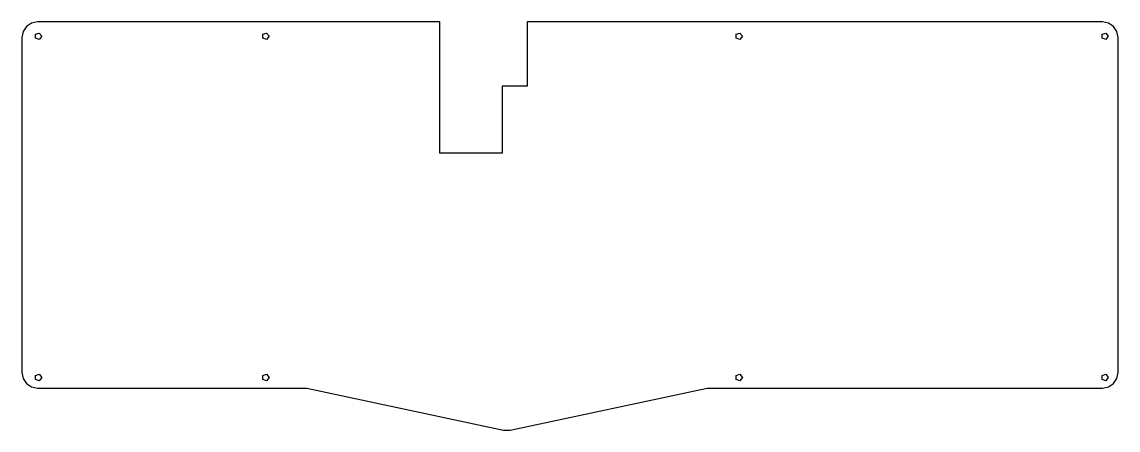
# Model space of a CAD drawing. Header units: metres. Extents: x -30 to 322, y -410 to -279.
import ezdxf

# ---------------------------------------------------------------- set-up
doc = ezdxf.new("R2010")
doc.units = ezdxf.units.M

msp = doc.modelspace()

# ---------------------------------------------------------------- linework, layer by layer
for p, q in [((-28.7797, -280.851), (-29.8635, -282.473)), ((-27.1576, -279.767), (-28.7797, -280.851)), ((-25.2441, -279.387), (-27.1576, -279.767)), ((104, -279.387), (-25.2441, -279.387)), ((104, -321.5), (104, -279.387)), ((316.756, -279.387), (132, -279.387)), ((132, -279.387), (132, -300)), ((318.669, -279.767), (316.756, -279.387)), ((320.291, -280.851), (318.669, -279.767)), ((321.375, -282.473), (320.291, -280.851)), ((-29.8635, -282.473), (-30.2441, -284.387)), ((-30.2441, -284.387), (-30.2441, -391.887)), ((-25.8899, -283.353), (-24.6601, -282.954)), ((-25.8899, -284.647), (-25.8899, -283.353)), ((-24.6601, -285.046), (-25.8899, -284.647)), ((-24.6601, -282.954), (-23.9, -284)), ((-23.9, -284), (-24.6601, -285.046)), ((47.1101, -283.353), (48.3399, -282.954)), ((47.1101, -284.647), (47.1101, -283.353)), ((48.3399, -285.046), (47.1101, -284.647)), ((48.3399, -282.954), (49.1, -284)), ((49.1, -284), (48.3399, -285.046)), ((199.11, -283.353), (200.34, -282.954)), ((199.11, -284.647), (199.11, -283.353)), ((200.34, -285.046), (199.11, -284.647)), ((200.34, -282.954), (201.1, -284)), ((201.1, -284), (200.34, -285.046)), ((316.61, -283.353), (317.84, -282.954)), ((316.61, -284.647), (316.61, -283.353)), ((317.84, -285.046), (316.61, -284.647)), ((317.84, -282.954), (318.6, -284)), ((318.6, -284), (317.84, -285.046)), ((321.756, -284.387), (321.375, -282.473)), ((321.756, -391.887), (321.756, -284.387)), ((132, -300), (124, -300)), ((124, -300), (124, -321.5)), ((124, -321.5), (104, -321.5)), ((-30.2441, -391.887), (-29.8635, -393.8)), ((-29.8635, -393.8), (-28.7797, -395.422)), ((-25.8899, -392.853), (-24.6601, -392.454)), ((-25.8899, -394.147), (-25.8899, -392.853)), ((-24.6601, -394.546), (-25.8899, -394.147)), ((-24.6601, -392.454), (-23.9, -393.5)), ((-23.9, -393.5), (-24.6601, -394.546)), ((47.1101, -392.853), (48.3399, -392.454)), ((47.1101, -394.147), (47.1101, -392.853)), ((48.3399, -394.546), (47.1101, -394.147)), ((48.3399, -392.454), (49.1, -393.5)), ((49.1, -393.5), (48.3399, -394.546)), ((199.11, -392.853), (200.34, -392.454)), ((199.11, -394.147), (199.11, -392.853)), ((200.34, -394.546), (199.11, -394.147)), ((200.34, -392.454), (201.1, -393.5)), ((201.1, -393.5), (200.34, -394.546)), ((316.61, -392.853), (317.84, -392.454)), ((316.61, -394.147), (316.61, -392.853)), ((317.84, -394.546), (316.61, -394.147)), ((317.84, -392.454), (318.6, -393.5)), ((318.6, -393.5), (317.84, -394.546)), ((320.291, -395.422), (321.375, -393.8)), ((321.375, -393.8), (321.756, -391.887)), ((-28.7797, -395.422), (-27.1576, -396.506)), ((-27.1576, -396.506), (-25.2441, -396.887)), ((-25.2441, -396.887), (61.228, -396.887)), ((61.228, -396.887), (124.412, -410.377)), ((126.499, -410.377), (189.783, -396.887)), ((189.783, -396.887), (316.756, -396.887)), ((316.756, -396.887), (318.669, -396.506)), ((318.669, -396.506), (320.291, -395.422)), ((124.412, -410.377), (126.499, -410.377))]:
    msp.add_line(p, q)

doc.saveas('drawing.dxf')
